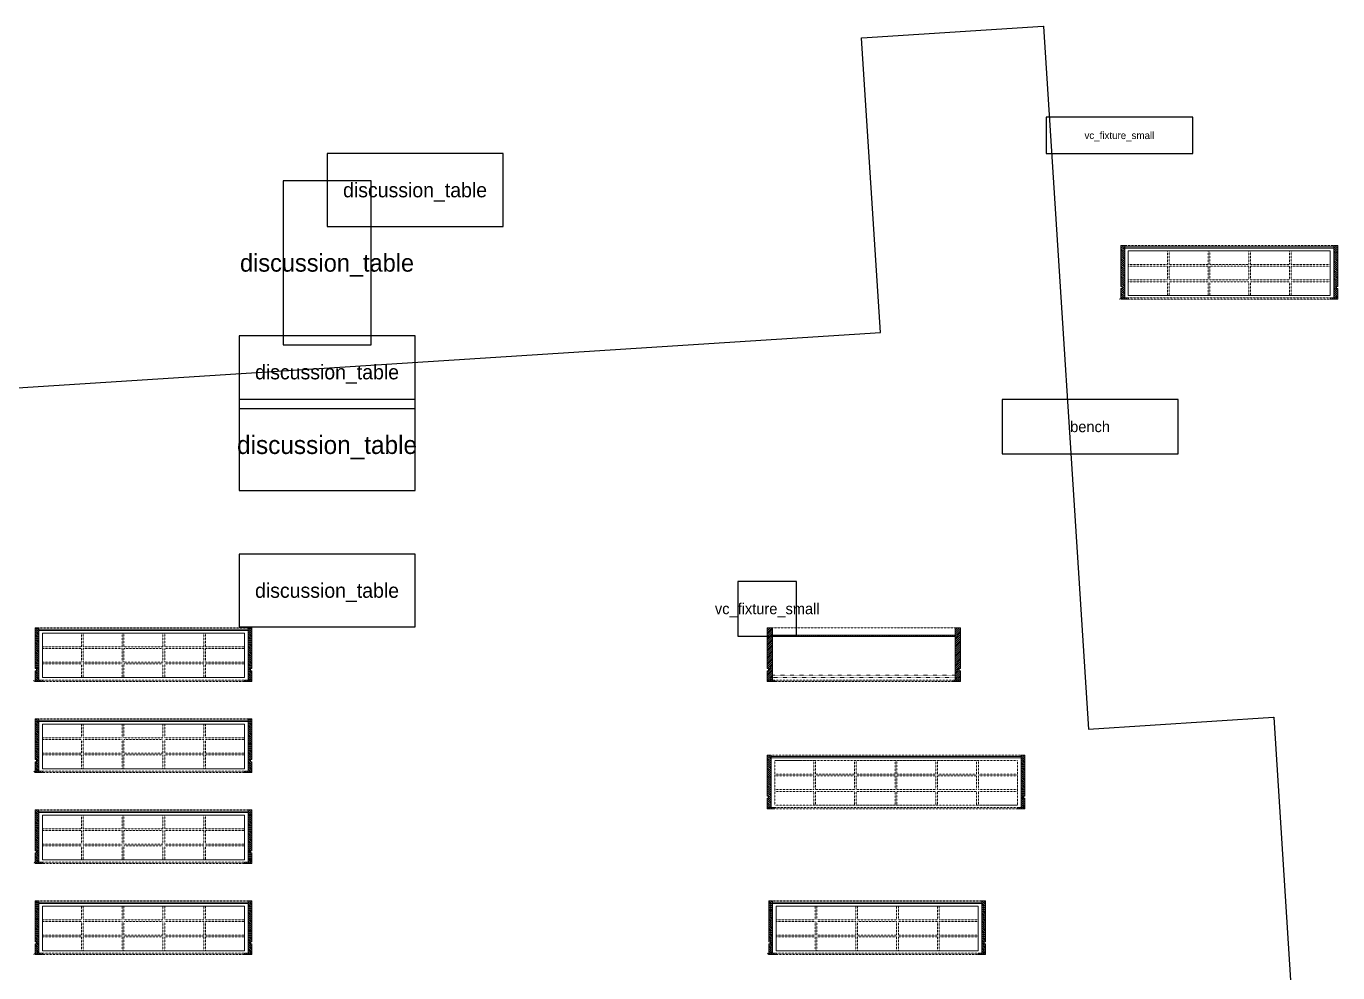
# Model space of a CAD drawing. Header units: metres. Extents: x 804 to 14472, y 3256 to 11736.
# Drawn here: x 8014 to 14122, y 7326 to 11736 of the extents above; entities that cross this region are included whole.
import ezdxf
from ezdxf.enums import TextEntityAlignment as Align

# ---------------------------------------------------------------- set-up
doc = ezdxf.new("R2010")
doc.units = ezdxf.units.M
doc.linetypes.add('a_p6_plan_L18$0$HIDDEN', pattern=[0.375, 0.25, -0.125])
doc.linetypes.add('ACAD_ISO03W100', pattern=[30, 12, -18])
for name, color, linetype in [('FixtureLabels', 2, 'Continuous'), ('Fixtures', 3, 'Continuous'), ('FloorPlan', 1, 'Continuous')]:
    doc.layers.add(name, color=color, linetype=linetype)
for name, color, linetype, lineweight in [('I-LK FF&E', 1, 'Continuous', 9), ('LN-ELEVATION-1', 81, 'Continuous', 13), ('LN-ELEVATION-2', 103, 'Continuous', 20), ('LN-ELEVATION-3', 125, 'a_p6_plan_L18$0$HIDDEN', 18), ('LN-ELEVATION-4', 145, 'Continuous', 13), ('LN-HATCH', 251, 'Continuous', 0)]:
    doc.layers.add(name, color=color, linetype=linetype, lineweight=lineweight)
pattern_1 = [(45, (7858558.917, 3503823.203), (-4.4901280605, 4.4901280605), [])]
pattern_2 = [(45, (7858054.0837, 3504049.203), (-4.4901280605, 4.4901280605), [])]
pattern_3 = [(45, (4208834.247, 1706614.74), (-4.4901280605, 4.4901280605), [])]
pattern_4 = [(45, (4209134.247, 1706614.74), (-4.4901280605, 4.4901280605), [])]

# ---------------------------------------------------------------- blocks, each defined once
blk = doc.blocks.new('1010mm vc plan')
at = {"layer": 'LN-HATCH', "ltscale": 0.5}
h = blk.add_hatch(dxfattribs=at)
h.set_pattern_fill('ANSI31', color=256, scale=2)
h.set_pattern_definition([(45, (3761554.586, 1795022.936), (-4.490128061, 4.490128061), [])])
h.paths.add_polyline_path([(-505.2, 24), (-505.2, -166), (-499.2, -166), (-499.2, -176), (-505.2, -176), (-505.2, -220), (-487.2, -220), (-487.2, 24)])
h = blk.add_hatch(dxfattribs=at)
h.set_pattern_fill('ANSI31', color=256, scale=2)
h.set_pattern_definition(pattern_1)
h.paths.add_polyline_path([(504.8, 24), (504.8, -166), (498.8, -166), (498.8, -176), (504.8, -176), (504.8, -220), (486.8, -220), (486.8, 24)])
h = blk.add_hatch(dxfattribs=at)
h.set_pattern_fill('ANSI31', color=256, scale=2)
h.set_pattern_definition([(45, (7858741.917, 3503823.203), (-4.4901280605, 4.4901280605), [])])
h.paths.add_polyline_path([(-470.2, -220), (-470.2, -226), (-505.2, -226), (-505.2, -220)])
h = blk.add_hatch(dxfattribs=at)
h.set_pattern_fill('ANSI31', color=256, scale=2)
h.set_pattern_definition(pattern_1)
h.paths.add_polyline_path([(476.8, -220), (476.8, -226), (511.8, -226), (511.8, -220)])
at = {"layer": 'LN-ELEVATION-1', "ltscale": 0.5}
for points in [[(-505.2, 24), (-505.2, -166), (-499.2, -166), (-499.2, -176), (-505.2, -176), (-505.2, -220), (-487.2, -220), (-487.2, 24)], [(486.8, 12), (-487.2, 12), (-487.2, 18), (486.8, 18)], [(504.8, 24), (504.8, -166), (498.8, -166), (498.8, -176), (504.8, -176), (504.8, -220), (486.8, -220), (486.8, 24)], [(-470.2, -220), (-470.2, -226), (-505.2, -226), (-505.2, -220)], [(469.8, -220), (469.8, -226), (504.8, -226), (504.8, -220)]]:
    blk.add_lwpolyline(points, close=True, dxfattribs=at)
at = {"layer": 'LN-ELEVATION-2', "ltscale": 0.5}
blk.add_lwpolyline([(470.2, 0), (-470.2, 0), (-470.2, -208), (470.2, -208)], close=True, dxfattribs=at)
at = {"layer": 'LN-ELEVATION-3', "ltscale": 0.5}
for p, q in [((-487.2, 24), (486.8, 24)), ((-470.2, -220), (469.8, -220)), ((469.8, -226), (-470.2, -226))]:
    blk.add_line(p, q, dxfattribs=at)
for points in [[(-470.2, 0), (-288.5, 0), (-288.5, -64), (-470.2, -64)], [(-280.5, 0), (-98.8, 0), (-98.8, -64), (-280.5, -64)], [(-90.8, 0), (90.8, 0), (90.8, -64), (-90.8, -64)], [(98.8, 0), (280.5, 0), (280.5, -64), (98.8, -64)], [(288.5, 0), (470.2, 0), (470.2, -64), (288.5, -64)], [(-470.2, -136), (-288.5, -136), (-288.5, -72), (-470.2, -72)], [(-280.5, -72), (-98.8, -72), (-98.8, -136), (-280.5, -136)], [(-90.8, -72), (90.8, -72), (90.8, -136), (-90.8, -136)], [(98.8, -72), (280.5, -72), (280.5, -136), (98.8, -136)], [(288.5, -72), (470.2, -72), (470.2, -136), (288.5, -136)], [(-470.2, -144), (-288.5, -144), (-288.5, -208), (-470.2, -208)], [(-280.5, -144), (-98.8, -144), (-98.8, -208), (-280.5, -208)], [(-90.8, -144), (90.8, -144), (90.8, -208), (-90.8, -208)], [(98.8, -144), (280.5, -144), (280.5, -208), (98.8, -208)], [(288.5, -144), (470.2, -144), (470.2, -208), (288.5, -208)]]:
    blk.add_lwpolyline(points, close=True, dxfattribs=at)
blk = doc.blocks.new('VC_FIXTURE_MEDIUM_12')
at = {"layer": 'I-LK FF&E', "xscale": -1}
blk.add_blockref('1010MM VC PLAN', (511.8, 226), dxfattribs=at)
blk = doc.blocks.new('VC_FIXTURE_MEDIUM_13')
at = {"layer": 'I-LK FF&E', "xscale": -1}
blk.add_blockref('1010MM VC PLAN', (511.8, 226), dxfattribs=at)
blk = doc.blocks.new('VC_FIXTURE_MEDIUM_14')
at = {"layer": 'I-LK FF&E', "xscale": -1}
blk.add_blockref('1010MM VC PLAN', (511.8, 226), dxfattribs=at)
blk = doc.blocks.new('VC_FIXTURE_MEDIUM_15')
at = {"layer": 'I-LK FF&E', "xscale": -1}
blk.add_blockref('1010MM VC PLAN', (511.8, 226), dxfattribs=at)
blk = doc.blocks.new('VC_FIXTURE_MEDIUM_16')
at = {"layer": 'I-LK FF&E', "xscale": -1}
blk.add_blockref('1010MM VC PLAN', (511.8, 226), dxfattribs=at)
blk = doc.blocks.new('12mm vc plan')
at = {"layer": 'LN-HATCH', "ltscale": 0.5}
h = blk.add_hatch(dxfattribs=at)
h.set_pattern_fill('ANSI31', color=256, scale=2)
h.set_pattern_definition([(45, (3760859.753, 1795248.936), (-4.490128061, 4.490128061), [])])
h.paths.add_polyline_path([(-1200, 250), (-1200, 60), (-1194, 60), (-1194, 50), (-1200, 50), (-1200, 6), (-1182, 6), (-1182, 250)])
h = blk.add_hatch(dxfattribs=at)
h.set_pattern_fill('ANSI31', color=256, scale=2)
h.set_pattern_definition(pattern_2)
h.paths.add_polyline_path([(0, 250), (0, 60), (-6, 60), (-6, 50), (0, 50), (0, 6), (-18, 6), (-18, 250)])
h = blk.add_hatch(dxfattribs=at)
h.set_pattern_fill('ANSI31', color=256, scale=2)
h.set_pattern_definition([(45, (7858047.0837, 3504049.203), (-4.4901280605, 4.4901280605), [])])
h.paths.add_polyline_path([(-1165, 6), (-1165, 0), (-1200, 0), (-1200, 6)])
h = blk.add_hatch(dxfattribs=at)
h.set_pattern_fill('ANSI31', color=256, scale=2)
h.set_pattern_definition(pattern_2)
h.paths.add_polyline_path([(-28, 6), (-28, 0), (0, 0), (0, 6)])
at = {"layer": 'LN-ELEVATION-1', "ltscale": 0.5}
for points in [[(-1200, 250), (-1200, 60), (-1194, 60), (-1194, 50), (-1200, 50), (-1200, 6), (-1182, 6), (-1182, 250)], [(0, 250), (0, 60), (-6, 60), (-6, 50), (0, 50), (0, 6), (-18, 6), (-18, 250)], [(-18, 238), (-1182, 238), (-1182, 244), (-18, 244)], [(-1165, 6), (-1165, 0), (-1200, 0), (-1200, 6)], [(-35, 6), (-35, 0), (0, 0), (0, 6)]]:
    blk.add_lwpolyline(points, close=True, dxfattribs=at)
at = {"layer": 'LN-ELEVATION-3', "ltscale": 0.5}
for p, q in [((-1182, 250), (-18, 250)), ((-1165, 6), (-35, 6)), ((-35, 0), (-1165, 0))]:
    blk.add_line(p, q, dxfattribs=at)
for points in [[(-1165, 226), (-35, 226), (-35, 18), (-1165, 18)], [(-1165, 226), (-983.3, 226), (-983.3, 162), (-1165, 162)], [(-975.3, 226), (-793.7, 226), (-793.7, 162), (-975.3, 162)], [(-785.7, 226), (-604, 226), (-604, 162), (-785.7, 162)], [(-596, 226), (-414.3, 226), (-414.3, 162), (-596, 162)], [(-406.3, 226), (-224.7, 226), (-224.7, 162), (-406.3, 162)], [(-216.7, 226), (-35, 226), (-35, 162), (-216.7, 162)], [(-1165, 90), (-983.3, 90), (-983.3, 154), (-1165, 154)], [(-975.3, 154), (-793.7, 154), (-793.7, 90), (-975.3, 90)], [(-785.7, 154), (-604, 154), (-604, 90), (-785.7, 90)], [(-596, 154), (-414.3, 154), (-414.3, 90), (-596, 90)], [(-406.3, 154), (-224.7, 154), (-224.7, 90), (-406.3, 90)], [(-216.7, 154), (-35, 154), (-35, 90), (-216.7, 90)], [(-1165, 82), (-983.3, 82), (-983.3, 18), (-1165, 18)], [(-975.3, 82), (-793.7, 82), (-793.7, 18), (-975.3, 18)], [(-785.7, 82), (-604, 82), (-604, 18), (-785.7, 18)], [(-596, 82), (-414.3, 82), (-414.3, 18), (-596, 18)], [(-406.3, 82), (-224.7, 82), (-224.7, 18), (-406.3, 18)], [(-216.7, 82), (-35, 82), (-35, 18), (-216.7, 18)]]:
    blk.add_lwpolyline(points, close=True, dxfattribs=at)
blk = doc.blocks.new('VC_FIXTURE_LARGE_5')
at = {"layer": 'I-LK FF&E', "xscale": -1}
blk.add_blockref('12MM VC PLAN', (0, 0), dxfattribs=at)
blk = doc.blocks.new('jj 900')
at = {"layer": 'LN-HATCH', "ltscale": 0.5}
h = blk.add_hatch(dxfattribs=at)
h.set_pattern_fill('ANSI31', color=256, scale=50)
h.set_pattern_definition([(45, (0, 0), (-4.419417, 4.419417), [])])
h.paths.add_polyline_path([(-911.8, 0), (-911.8, -190), (-905.8, -190), (-905.8, -200), (-911.8, -200), (-911.8, -244), (-886.8, -244), (-886.8, 0)])
h = blk.add_hatch(dxfattribs=at)
h.set_pattern_fill('ANSI31', color=256, scale=2)
h.set_pattern_definition(pattern_3)
h.paths.add_polyline_path([(-11.8, 0), (-11.8, -190), (-17.8, -190), (-17.8, -200), (-11.8, -200), (-11.8, -244), (-36.8, -244), (-36.8, 0)])
h = blk.add_hatch(dxfattribs=at)
h.set_pattern_fill('ANSI31', color=256, scale=2)
h.set_pattern_definition(pattern_4)
h.paths.add_polyline_path([(-36.8, -40), (-886.8, -40), (-886.8, -34), (-36.8, -34)])
h = blk.add_hatch(dxfattribs=at)
h.set_pattern_fill('ANSI31', color=256, scale=2)
h.set_pattern_definition(pattern_4)
h.paths.add_polyline_path([(-876.8, -244), (-876.8, -250), (-911.8, -250), (-911.8, -244)])
h = blk.add_hatch(dxfattribs=at)
h.set_pattern_fill('ANSI31', color=256, scale=2)
h.set_pattern_definition(pattern_3)
h.paths.add_polyline_path([(-46.8, -244), (-46.8, -250), (-11.8, -250), (-11.8, -244)])
at = {"layer": 'LN-ELEVATION-1', "ltscale": 0.5}
for points in [[(-911.8, 0), (-911.8, -190), (-905.8, -190), (-905.8, -200), (-911.8, -200), (-911.8, -244), (-886.8, -244), (-886.8, 0)], [(-11.8, 0), (-11.8, -190), (-17.8, -190), (-17.8, -200), (-11.8, -200), (-11.8, -244), (-36.8, -244), (-36.8, 0)], [(-36.8, -40), (-886.8, -40), (-886.8, -34), (-36.8, -34)], [(-876.8, -244), (-876.8, -250), (-911.8, -250), (-911.8, -244)], [(-46.8, -244), (-46.8, -250), (-11.8, -250), (-11.8, -244)]]:
    blk.add_lwpolyline(points, close=True, dxfattribs=at)
at = {"layer": 'LN-ELEVATION-3', "ltscale": 0.5}
for p, q in [((-886.8, 0), (-36.8, 0)), ((-876.8, -244), (-46.8, -244)), ((-46.8, -250), (-876.8, -250))]:
    blk.add_line(p, q, dxfattribs=at)
at = {"layer": 'LN-ELEVATION-4', "linetype": 'ACAD_ISO03W100', "ltscale": 0.05}
blk.add_lwpolyline([(-886.8, -220), (-36.8, -220), (-36.8, -232), (-886.8, -232)], close=True, dxfattribs=at)
blk = doc.blocks.new('JJ_FIXTURE_MEDIUM_1')
at = {"layer": 'I-LK FF&E'}
blk.add_blockref('JJ 900', (911.8, 250), dxfattribs=at)
blk = doc.blocks.new('VC_FIXTURE_MEDIUM_17')
at = {"layer": 'I-LK FF&E', "xscale": -1}
blk.add_blockref('1010MM VC PLAN', (511.8, 226), dxfattribs=at)

msp = doc.modelspace()

# ---------------------------------------------------------------- linework, layer by layer
at = {"layer": 'Fixtures'}
for points in [[(12763.3, 11142), (13446.7, 11142), (13446.7, 11311.5), (12763.3, 11311.5)], [(9414.7, 10802.8), (10234.8, 10802.8), (10234.8, 11142), (9414.7, 11142)], [(9209.7, 10251.6), (9619.7, 10251.6), (9619.7, 11014.8), (9209.7, 11014.8)], [(9004.7, 9954.9), (9824.7, 9954.9), (9824.7, 10294), (9004.7, 10294)], [(9004.7, 9573.3), (9824.7, 9573.3), (9824.7, 9997.3), (9004.7, 9997.3)], [(12558.3, 9742.9), (13378.4, 9742.9), (13378.4, 9997.3), (12558.3, 9997.3)], [(9004.7, 8937.3), (9824.7, 8937.3), (9824.7, 9276.5), (9004.7, 9276.5)], [(11328.2, 8894.9), (11601.6, 8894.9), (11601.6, 9149.3), (11328.2, 9149.3)]]:
    msp.add_lwpolyline(points, close=True, dxfattribs=at)
at = {"layer": 'FloorPlan'}
msp.add_lwpolyline([(5622.6, 9900.2), (11992.1, 10308.6), (11904.2, 11680.2), (11904.2, 11680.2), (11904.2, 11680.2), (11904.2, 11680.3), (11904.2, 11680.3), (11904.2, 11680.3), (11904.2, 11680.3), (11904.2, 11680.4), (11904.2, 11680.4), (11904.2, 11680.4), (11904.2, 11680.4), (11904.2, 11680.5), (11904.2, 11680.5), (11904.2, 11680.5), (11904.2, 11680.5), (11904.2, 11680.6), (11904.2, 11680.6), (11904.2, 11680.6), (11904.2, 11680.6), (11904.2, 11680.7), (11904.2, 11680.7), (11904.2, 11680.7), (11904.2, 11680.7), (11904.3, 11680.7), (11904.3, 11680.8), (11904.3, 11680.8), (11904.3, 11680.8), (11904.3, 11680.8), (11904.3, 11680.9), (11904.3, 11680.9), (11904.3, 11680.9), (11904.4, 11680.9), (11904.4, 11681), (11904.4, 11681), (11904.4, 11681), (11904.4, 11681), (11904.5, 11681), (11904.5, 11681), (11904.5, 11681), (11904.5, 11681.1), (11904.5, 11681.1), (11904.5, 11681.1), (11904.5, 11681.1), (11904.6, 11681.1), (11904.6, 11681.1), (11904.6, 11681.1), (11904.6, 11681.1), (11904.7, 11681.2), (11904.7, 11681.2), (11904.7, 11681.2), (11904.7, 11681.2), (11904.8, 11681.2), (11904.8, 11681.2), (11904.8, 11681.2), (11904.8, 11681.2), (11904.9, 11681.2), (11904.9, 11681.3), (11904.9, 11681.3), (11904.9, 11681.3), (11904.9, 11681.3), (11905, 11681.3), (11905, 11681.3), (11905, 11681.3), (11905, 11681.3), (11905.1, 11681.3), (11905.1, 11681.3), (11905.1, 11681.3), (12750.7, 11735.5), (12750.8, 11735.5), (12750.9, 11735.5), (12751, 11735.5), (12751.1, 11735.5), (12751.2, 11735.4), (12751.3, 11735.4), (12751.3, 11735.3), (12751.4, 11735.3), (12751.5, 11735.2), (12751.5, 11735.1), (12751.6, 11735), (12751.7, 11735), (12751.7, 11734.9), (12751.7, 11734.8), (12751.7, 11734.7), (12751.8, 11734.6), (12751.8, 11734.6), (12961.6, 8461.4), (12961.6, 8461.4), (13822.9, 8516.6), (13823, 8516.6), (13823.1, 8516.6), (13823.2, 8516.6), (13823.3, 8516.6), (13823.4, 8516.5), (13823.5, 8516.5), (13823.5, 8516.4), (13823.6, 8516.4), (13823.7, 8516.3), (13823.7, 8516.2), (13823.8, 8516.2), (13823.8, 8516.1), (13823.8, 8516.1), (13823.8, 8516.1), (13823.9, 8516), (13823.9, 8515.9), (13823.9, 8515.8), (13823.9, 8515.7), (13924.4, 6949)], dxfattribs=at)

# ---------------------------------------------------------------- block references
for name, p in [('VC_FIXTURE_MEDIUM_17', (13105, 10463.6)), ('VC_FIXTURE_MEDIUM_15', (8047.9, 8683)), ('JJ_FIXTURE_MEDIUM_1', (11464.9, 8683)), ('VC_FIXTURE_MEDIUM_14', (8047.9, 8259)), ('VC_FIXTURE_LARGE_5', (11464.9, 8089.4)), ('VC_FIXTURE_MEDIUM_13', (8047.9, 7835)), ('VC_FIXTURE_MEDIUM_12', (8047.9, 7411)), ('VC_FIXTURE_MEDIUM_16', (11464.9, 7411))]:
    msp.add_blockref(name, p)

# ---------------------------------------------------------------- texts
at = {"layer": 'FixtureLabels'}
for s, height, p in [('vc_fixture_small', 33.917, (13105, 11226.8)), ('discussion_table', 67.835, (9824.7, 10972.4)), ('discussion_table', 82.008, (9414.7, 10633.2)), ('discussion_table', 67.835, (9414.7, 10124.4)), ('bench', 50.88, (12968.4, 9870.1)), ('discussion_table', 84.793, (9414.7, 9785.3)), ('discussion_table', 67.835, (9414.7, 9106.9)), ('vc_fixture_small', 50.876, (11464.9, 9022.1))]:
    msp.add_text(s, height=height, dxfattribs=at).set_placement(p, align=Align.MIDDLE_CENTER)

doc.saveas('drawing.dxf')
